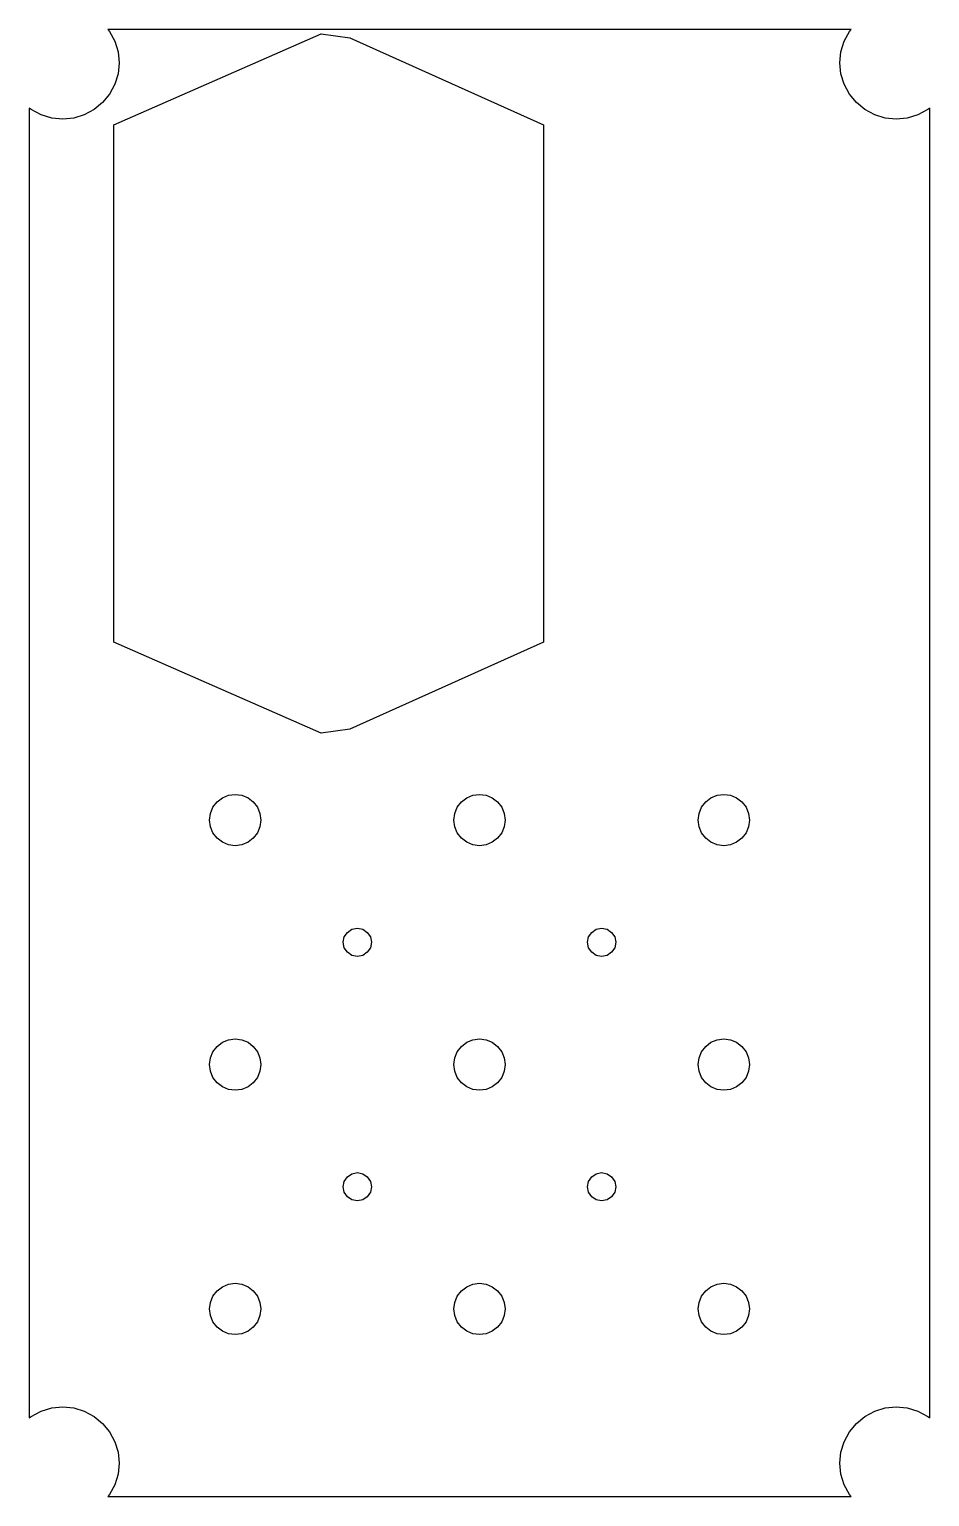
# Model space of a CAD drawing. Header units: metres. Extents: x 3 to 73, y 3 to 117.
import ezdxf

# ---------------------------------------------------------------- set-up
doc = ezdxf.new("R2010")
doc.units = ezdxf.units.M

msp = doc.modelspace()

# ---------------------------------------------------------------- linework, layer by layer
for p, q in [((66.9691, 117.25), (9.03085, 117.25)), ((9.03085, 117.25), (9.15846, 117.094)), ((9.15846, 117.094), (9.56506, 116.334)), ((9.5, 109.803), (25.6469, 116.897)), ((25.6469, 116.897), (27.8812, 116.576)), ((66.4349, 116.334), (66.8415, 117.094)), ((66.8415, 117.094), (66.9691, 117.25)), ((9.56506, 116.334), (9.81544, 115.508)), ((9.81544, 115.508), (9.89999, 114.65)), ((27.8812, 116.576), (43, 109.798)), ((66.1, 114.65), (66.1845, 115.508)), ((66.1845, 115.508), (66.4349, 116.334)), ((9.89999, 114.65), (9.81544, 113.792)), ((66.1845, 113.792), (66.1, 114.65)), ((9.81544, 113.792), (9.56506, 112.966)), ((66.4349, 112.966), (66.1845, 113.792)), ((9.15846, 112.205), (8.61127, 111.539)), ((9.56506, 112.966), (9.15846, 112.205)), ((66.8415, 112.205), (66.4349, 112.966)), ((67.3887, 111.539), (66.8415, 112.205)), ((3.05548, 110.992), (2.89999, 111.119)), ((2.89999, 111.119), (2.89999, 9.03085)), ((3.81619, 110.585), (3.05548, 110.992)), ((7.9445, 110.992), (7.18379, 110.585)), ((8.61127, 111.539), (7.9445, 110.992)), ((68.0555, 110.992), (67.3887, 111.539)), ((68.8162, 110.585), (68.0555, 110.992)), ((72.9445, 110.992), (72.1838, 110.585)), ((73.1, 111.119), (72.9445, 110.992)), ((73.1, 9.03085), (73.1, 111.119)), ((4.6416, 110.335), (3.81619, 110.585)), ((5.5, 110.25), (4.6416, 110.335)), ((6.35838, 110.335), (5.5, 110.25)), ((7.18379, 110.585), (6.35838, 110.335)), ((9.5, 69.4971), (9.5, 109.803)), ((43, 109.798), (43, 69.5024)), ((69.6416, 110.335), (68.8162, 110.585)), ((70.5, 110.25), (69.6416, 110.335)), ((71.3584, 110.335), (70.5, 110.25)), ((72.1838, 110.585), (71.3584, 110.335)), ((25.6469, 62.4026), (9.5, 69.4971)), ((43, 69.5024), (27.8812, 62.7238)), ((27.8812, 62.7238), (25.6469, 62.4026)), ((17.5358, 57.0392), (17.95, 57.357)), ((17.95, 57.357), (18.4324, 57.5568)), ((18.4324, 57.5568), (18.95, 57.625)), ((18.95, 57.625), (19.4676, 57.5568)), ((19.4676, 57.5568), (19.95, 57.357)), ((19.95, 57.357), (20.3642, 57.0392)), ((36.5858, 57.0392), (37, 57.357)), ((37, 57.357), (37.4824, 57.5568)), ((37.4824, 57.5568), (38, 57.625)), ((38, 57.625), (38.5176, 57.5568)), ((38.5176, 57.5568), (39, 57.357)), ((39, 57.357), (39.4142, 57.0392)), ((55.6358, 57.0392), (56.05, 57.357)), ((56.05, 57.357), (56.5323, 57.5568)), ((56.5323, 57.5568), (57.05, 57.625)), ((57.05, 57.625), (57.5676, 57.5568)), ((57.5676, 57.5568), (58.05, 57.357)), ((58.05, 57.357), (58.4642, 57.0392)), ((16.95, 55.625), (17.0181, 56.1426)), ((17.0181, 56.1426), (17.2179, 56.625)), ((17.2179, 56.625), (17.5358, 57.0392)), ((20.3642, 57.0392), (20.682, 56.625)), ((20.682, 56.625), (20.8819, 56.1426)), ((20.8819, 56.1426), (20.95, 55.625)), ((36, 55.625), (36.0681, 56.1426)), ((36.0681, 56.1426), (36.2679, 56.625)), ((36.2679, 56.625), (36.5858, 57.0392)), ((39.4142, 57.0392), (39.732, 56.625)), ((39.732, 56.625), (39.9318, 56.1426)), ((39.9318, 56.1426), (40, 55.625)), ((55.05, 55.625), (55.1181, 56.1426)), ((55.1181, 56.1426), (55.3179, 56.625)), ((55.3179, 56.625), (55.6358, 57.0392)), ((58.4642, 57.0392), (58.782, 56.625)), ((58.782, 56.625), (58.9818, 56.1426)), ((58.9818, 56.1426), (59.05, 55.625)), ((17.0181, 55.1074), (16.95, 55.625)), ((17.2179, 54.625), (17.0181, 55.1074)), ((20.8819, 55.1074), (20.682, 54.625)), ((20.95, 55.625), (20.8819, 55.1074)), ((36.0681, 55.1074), (36, 55.625)), ((36.2679, 54.625), (36.0681, 55.1074)), ((39.9318, 55.1074), (39.732, 54.625)), ((40, 55.625), (39.9318, 55.1074)), ((55.1181, 55.1074), (55.05, 55.625)), ((55.3179, 54.625), (55.1181, 55.1074)), ((58.9818, 55.1074), (58.782, 54.625)), ((59.05, 55.625), (58.9818, 55.1074)), ((17.5358, 54.2108), (17.2179, 54.625)), ((17.95, 53.8929), (17.5358, 54.2108)), ((18.4324, 53.6931), (17.95, 53.8929)), ((19.95, 53.8929), (19.4676, 53.6931)), ((20.3642, 54.2108), (19.95, 53.8929)), ((20.682, 54.625), (20.3642, 54.2108)), ((36.5858, 54.2108), (36.2679, 54.625)), ((37, 53.8929), (36.5858, 54.2108)), ((37.4824, 53.6931), (37, 53.8929)), ((39, 53.8929), (38.5176, 53.6931)), ((39.4142, 54.2108), (39, 53.8929)), ((39.732, 54.625), (39.4142, 54.2108)), ((55.6358, 54.2108), (55.3179, 54.625)), ((56.05, 53.8929), (55.6358, 54.2108)), ((56.5323, 53.6931), (56.05, 53.8929)), ((58.05, 53.8929), (57.5676, 53.6931)), ((58.4642, 54.2108), (58.05, 53.8929)), ((58.782, 54.625), (58.4642, 54.2108)), ((18.95, 53.625), (18.4324, 53.6931)), ((19.4676, 53.6931), (18.95, 53.625)), ((38, 53.625), (37.4824, 53.6931)), ((38.5176, 53.6931), (38, 53.625)), ((57.05, 53.625), (56.5323, 53.6931)), ((57.5676, 53.6931), (57.05, 53.625)), ((27.6972, 46.8778), (28.054, 47.1163)), ((28.054, 47.1163), (28.475, 47.2)), ((28.475, 47.2), (28.896, 47.1163)), ((28.896, 47.1163), (29.2528, 46.8778)), ((46.7472, 46.8778), (47.104, 47.1163)), ((47.104, 47.1163), (47.525, 47.2)), ((47.525, 47.2), (47.9459, 47.1163)), ((47.9459, 47.1163), (48.3028, 46.8778)), ((27.375, 46.1), (27.4587, 46.521)), ((27.4587, 45.679), (27.375, 46.1)), ((27.4587, 46.521), (27.6972, 46.8778)), ((29.2528, 46.8778), (29.4913, 46.521)), ((29.4913, 46.521), (29.575, 46.1)), ((29.575, 46.1), (29.4913, 45.679)), ((46.425, 46.1), (46.5087, 46.521)), ((46.5087, 45.679), (46.425, 46.1)), ((46.5087, 46.521), (46.7472, 46.8778)), ((48.3028, 46.8778), (48.5413, 46.521)), ((48.5413, 46.521), (48.625, 46.1)), ((48.625, 46.1), (48.5413, 45.679)), ((27.6972, 45.3222), (27.4587, 45.679)), ((28.054, 45.0837), (27.6972, 45.3222)), ((28.475, 45), (28.054, 45.0837)), ((28.896, 45.0837), (28.475, 45)), ((29.2528, 45.3222), (28.896, 45.0837)), ((29.4913, 45.679), (29.2528, 45.3222)), ((46.7472, 45.3222), (46.5087, 45.679)), ((47.104, 45.0837), (46.7472, 45.3222)), ((47.525, 45), (47.104, 45.0837)), ((47.9459, 45.0837), (47.525, 45)), ((48.3028, 45.3222), (47.9459, 45.0837)), ((48.5413, 45.679), (48.3028, 45.3222)), ((17.2179, 37.575), (17.5358, 37.9892)), ((17.5358, 37.9892), (17.95, 38.307)), ((17.95, 38.307), (18.4324, 38.5069)), ((18.4324, 38.5069), (18.95, 38.575)), ((18.95, 38.575), (19.4676, 38.5069)), ((19.4676, 38.5069), (19.95, 38.307)), ((19.95, 38.307), (20.3642, 37.9892)), ((20.3642, 37.9892), (20.682, 37.575)), ((36.2679, 37.575), (36.5858, 37.9892)), ((36.5858, 37.9892), (37, 38.307)), ((37, 38.307), (37.4824, 38.5069)), ((37.4824, 38.5069), (38, 38.575)), ((38, 38.575), (38.5176, 38.5069)), ((38.5176, 38.5069), (39, 38.307)), ((39, 38.307), (39.4142, 37.9892)), ((39.4142, 37.9892), (39.732, 37.575)), ((55.3179, 37.575), (55.6358, 37.9892)), ((55.6358, 37.9892), (56.05, 38.307)), ((56.05, 38.307), (56.5323, 38.5069)), ((56.5323, 38.5069), (57.05, 38.575)), ((57.05, 38.575), (57.5676, 38.5069)), ((57.5676, 38.5069), (58.05, 38.307)), ((58.05, 38.307), (58.4642, 37.9892)), ((58.4642, 37.9892), (58.782, 37.575)), ((16.95, 36.575), (17.0181, 37.0926)), ((17.0181, 37.0926), (17.2179, 37.575)), ((20.682, 37.575), (20.8819, 37.0926)), ((20.8819, 37.0926), (20.95, 36.575)), ((36, 36.575), (36.0681, 37.0926)), ((36.0681, 37.0926), (36.2679, 37.575)), ((39.732, 37.575), (39.9318, 37.0926)), ((39.9318, 37.0926), (40, 36.575)), ((55.05, 36.575), (55.1181, 37.0926)), ((55.1181, 37.0926), (55.3179, 37.575)), ((58.782, 37.575), (58.9818, 37.0926)), ((58.9818, 37.0926), (59.05, 36.575)), ((17.0181, 36.0574), (16.95, 36.575)), ((17.2179, 35.575), (17.0181, 36.0574)), ((17.5358, 35.1608), (17.2179, 35.575)), ((20.682, 35.575), (20.3642, 35.1608)), ((20.8819, 36.0574), (20.682, 35.575)), ((20.95, 36.575), (20.8819, 36.0574)), ((36.0681, 36.0574), (36, 36.575)), ((36.2679, 35.575), (36.0681, 36.0574)), ((36.5858, 35.1608), (36.2679, 35.575)), ((39.732, 35.575), (39.4142, 35.1608)), ((39.9318, 36.0574), (39.732, 35.575)), ((40, 36.575), (39.9318, 36.0574)), ((55.1181, 36.0574), (55.05, 36.575)), ((55.3179, 35.575), (55.1181, 36.0574)), ((55.6358, 35.1608), (55.3179, 35.575)), ((58.782, 35.575), (58.4642, 35.1608)), ((58.9818, 36.0574), (58.782, 35.575)), ((59.05, 36.575), (58.9818, 36.0574)), ((17.95, 34.8429), (17.5358, 35.1608)), ((18.4324, 34.6431), (17.95, 34.8429)), ((18.95, 34.575), (18.4324, 34.6431)), ((19.4676, 34.6431), (18.95, 34.575)), ((19.95, 34.8429), (19.4676, 34.6431)), ((20.3642, 35.1608), (19.95, 34.8429)), ((37, 34.8429), (36.5858, 35.1608)), ((37.4824, 34.6431), (37, 34.8429)), ((38, 34.575), (37.4824, 34.6431)), ((38.5176, 34.6431), (38, 34.575)), ((39, 34.8429), (38.5176, 34.6431)), ((39.4142, 35.1608), (39, 34.8429)), ((56.05, 34.8429), (55.6358, 35.1608)), ((56.5323, 34.6431), (56.05, 34.8429)), ((57.05, 34.575), (56.5323, 34.6431)), ((57.5676, 34.6431), (57.05, 34.575)), ((58.05, 34.8429), (57.5676, 34.6431)), ((58.4642, 35.1608), (58.05, 34.8429)), ((27.375, 27.05), (27.4587, 27.4709)), ((27.4587, 27.4709), (27.6972, 27.8278)), ((27.6972, 27.8278), (28.054, 28.0663)), ((28.054, 28.0663), (28.475, 28.15)), ((28.475, 28.15), (28.896, 28.0663)), ((28.896, 28.0663), (29.2528, 27.8278)), ((29.2528, 27.8278), (29.4913, 27.4709)), ((29.4913, 27.4709), (29.575, 27.05)), ((46.425, 27.05), (46.5087, 27.4709)), ((46.5087, 27.4709), (46.7472, 27.8278)), ((46.7472, 27.8278), (47.104, 28.0663)), ((47.104, 28.0663), (47.525, 28.15)), ((47.525, 28.15), (47.9459, 28.0663)), ((47.9459, 28.0663), (48.3028, 27.8278)), ((48.3028, 27.8278), (48.5413, 27.4709)), ((48.5413, 27.4709), (48.625, 27.05)), ((27.4587, 26.629), (27.375, 27.05)), ((27.6972, 26.2722), (27.4587, 26.629)), ((29.4913, 26.629), (29.2528, 26.2722)), ((29.575, 27.05), (29.4913, 26.629)), ((46.5087, 26.629), (46.425, 27.05)), ((46.7472, 26.2722), (46.5087, 26.629)), ((48.5413, 26.629), (48.3028, 26.2722)), ((48.625, 27.05), (48.5413, 26.629)), ((28.054, 26.0337), (27.6972, 26.2722)), ((28.475, 25.95), (28.054, 26.0337)), ((28.896, 26.0337), (28.475, 25.95)), ((29.2528, 26.2722), (28.896, 26.0337)), ((47.104, 26.0337), (46.7472, 26.2722)), ((47.525, 25.95), (47.104, 26.0337)), ((47.9459, 26.0337), (47.525, 25.95)), ((48.3028, 26.2722), (47.9459, 26.0337)), ((17.95, 19.257), (18.4324, 19.4568)), ((18.4324, 19.4568), (18.95, 19.525)), ((18.95, 19.525), (19.4676, 19.4568)), ((19.4676, 19.4568), (19.95, 19.257)), ((37, 19.257), (37.4824, 19.4568)), ((37.4824, 19.4568), (38, 19.525)), ((38, 19.525), (38.5176, 19.4568)), ((38.5176, 19.4568), (39, 19.257)), ((56.05, 19.257), (56.5323, 19.4568)), ((56.5323, 19.4568), (57.05, 19.525)), ((57.05, 19.525), (57.5676, 19.4568)), ((57.5676, 19.4568), (58.05, 19.257)), ((17.0181, 18.0426), (17.2179, 18.525)), ((17.2179, 18.525), (17.5358, 18.9392)), ((17.5358, 18.9392), (17.95, 19.257)), ((19.95, 19.257), (20.3642, 18.9392)), ((20.3642, 18.9392), (20.682, 18.525)), ((20.682, 18.525), (20.8819, 18.0426)), ((36.0681, 18.0426), (36.2679, 18.525)), ((36.2679, 18.525), (36.5858, 18.9392)), ((36.5858, 18.9392), (37, 19.257)), ((39, 19.257), (39.4142, 18.9392)), ((39.4142, 18.9392), (39.732, 18.525)), ((39.732, 18.525), (39.9318, 18.0426)), ((55.1181, 18.0426), (55.3179, 18.525)), ((55.3179, 18.525), (55.6358, 18.9392)), ((55.6358, 18.9392), (56.05, 19.257)), ((58.05, 19.257), (58.4642, 18.9392)), ((58.4642, 18.9392), (58.782, 18.525)), ((58.782, 18.525), (58.9818, 18.0426)), ((16.95, 17.525), (17.0181, 18.0426)), ((17.0181, 17.0074), (16.95, 17.525)), ((20.8819, 18.0426), (20.95, 17.525)), ((20.95, 17.525), (20.8819, 17.0074)), ((36, 17.525), (36.0681, 18.0426)), ((36.0681, 17.0074), (36, 17.525)), ((39.9318, 18.0426), (40, 17.525)), ((40, 17.525), (39.9318, 17.0074)), ((55.05, 17.525), (55.1181, 18.0426)), ((55.1181, 17.0074), (55.05, 17.525)), ((58.9818, 18.0426), (59.05, 17.525)), ((59.05, 17.525), (58.9818, 17.0074)), ((17.2179, 16.525), (17.0181, 17.0074)), ((17.5358, 16.1108), (17.2179, 16.525)), ((17.95, 15.7929), (17.5358, 16.1108)), ((20.3642, 16.1108), (19.95, 15.7929)), ((20.682, 16.525), (20.3642, 16.1108)), ((20.8819, 17.0074), (20.682, 16.525)), ((36.2679, 16.525), (36.0681, 17.0074)), ((36.5858, 16.1108), (36.2679, 16.525)), ((37, 15.7929), (36.5858, 16.1108)), ((39.4142, 16.1108), (39, 15.7929)), ((39.732, 16.525), (39.4142, 16.1108)), ((39.9318, 17.0074), (39.732, 16.525)), ((55.3179, 16.525), (55.1181, 17.0074)), ((55.6358, 16.1108), (55.3179, 16.525)), ((56.05, 15.7929), (55.6358, 16.1108)), ((58.4642, 16.1108), (58.05, 15.7929)), ((58.782, 16.525), (58.4642, 16.1108)), ((58.9818, 17.0074), (58.782, 16.525)), ((18.4324, 15.5931), (17.95, 15.7929)), ((18.95, 15.525), (18.4324, 15.5931)), ((19.4676, 15.5931), (18.95, 15.525)), ((19.95, 15.7929), (19.4676, 15.5931)), ((37.4824, 15.5931), (37, 15.7929)), ((38, 15.525), (37.4824, 15.5931)), ((38.5176, 15.5931), (38, 15.525)), ((39, 15.7929), (38.5176, 15.5931)), ((56.5323, 15.5931), (56.05, 15.7929)), ((57.05, 15.525), (56.5323, 15.5931)), ((57.5676, 15.5931), (57.05, 15.525)), ((58.05, 15.7929), (57.5676, 15.5931)), ((2.89999, 9.03085), (3.05548, 9.15846)), ((3.05548, 9.15846), (3.81619, 9.56506)), ((3.81619, 9.56506), (4.6416, 9.81544)), ((4.6416, 9.81544), (5.5, 9.89999)), ((5.5, 9.89999), (6.35838, 9.81544)), ((6.35838, 9.81544), (7.18379, 9.56506)), ((7.18379, 9.56506), (7.9445, 9.15846)), ((7.9445, 9.15846), (8.61127, 8.61127)), ((67.3887, 8.61127), (68.0555, 9.15846)), ((68.0555, 9.15846), (68.8162, 9.56506)), ((68.8162, 9.56506), (69.6416, 9.81544)), ((69.6416, 9.81544), (70.5, 9.89999)), ((70.5, 9.89999), (71.3584, 9.81544)), ((71.3584, 9.81544), (72.1838, 9.56506)), ((72.1838, 9.56506), (72.9445, 9.15846)), ((72.9445, 9.15846), (73.1, 9.03085)), ((8.61127, 8.61127), (9.15846, 7.9445)), ((66.8415, 7.9445), (67.3887, 8.61127)), ((9.15846, 7.9445), (9.56506, 7.18379)), ((9.56506, 7.18379), (9.81544, 6.35838)), ((66.1845, 6.35838), (66.4349, 7.18379)), ((66.4349, 7.18379), (66.8415, 7.9445)), ((9.81544, 6.35838), (9.89999, 5.5)), ((66.1, 5.5), (66.1845, 6.35838)), ((9.81544, 4.6416), (9.56506, 3.81619)), ((9.89999, 5.5), (9.81544, 4.6416)), ((66.1845, 4.6416), (66.1, 5.5)), ((66.4349, 3.81619), (66.1845, 4.6416)), ((9.56506, 3.81619), (9.15846, 3.05548)), ((66.8415, 3.05548), (66.4349, 3.81619)), ((9.15846, 3.05548), (9.03085, 2.89999)), ((9.03085, 2.89999), (66.9691, 2.89999)), ((66.9691, 2.89999), (66.8415, 3.05548))]:
    msp.add_line(p, q)

doc.saveas('drawing.dxf')
